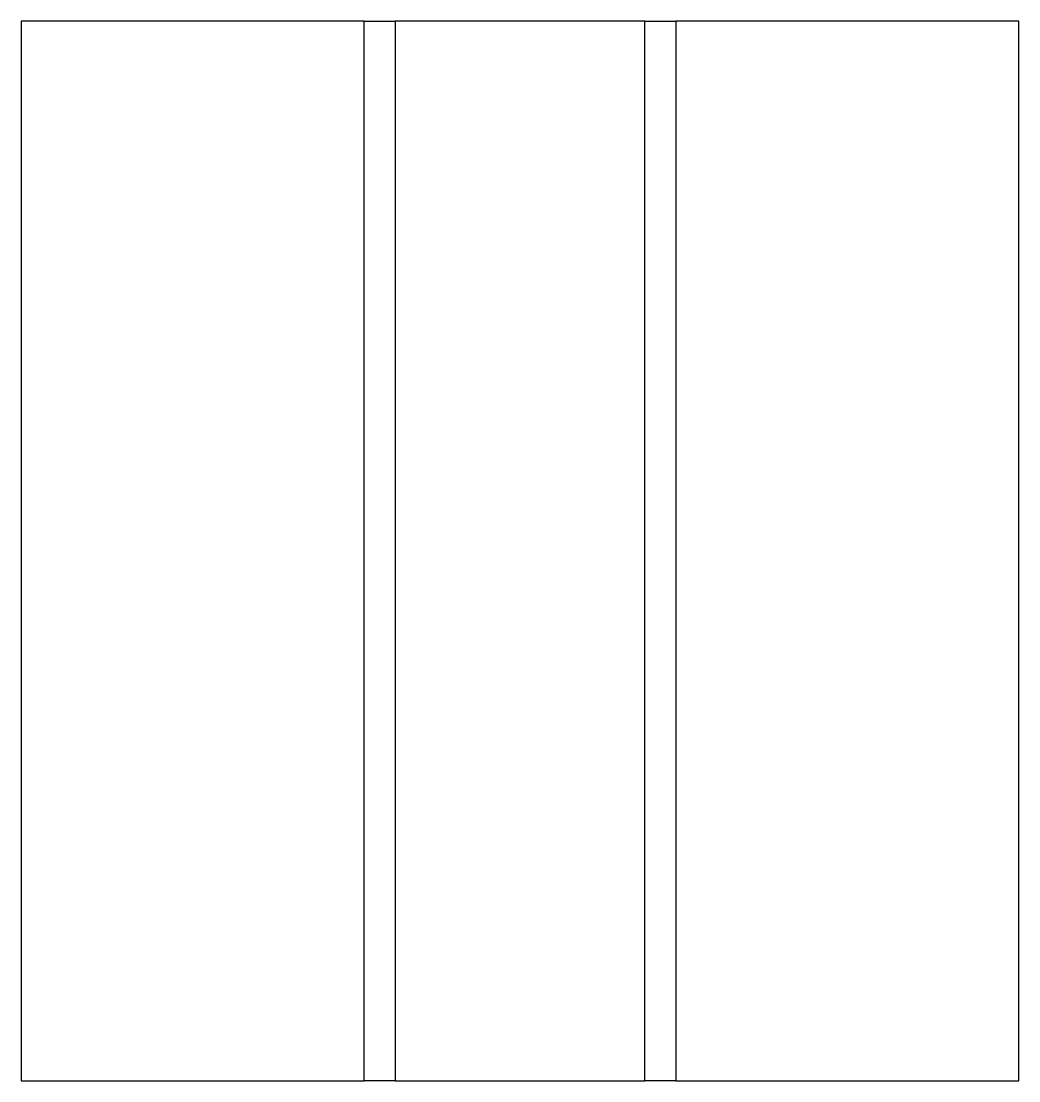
# Model space of a CAD drawing. Header units: millimetres. Extents: x -80 to 80, y -85 to 85.
import ezdxf

# ---------------------------------------------------------------- set-up
doc = ezdxf.new("R2010")
doc.units = ezdxf.units.MM
doc.layers.add('Sketch', color=7, linetype='CONTINUOUS')

msp = doc.modelspace()

# ---------------------------------------------------------------- linework, layer by layer
at = {"layer": 'Sketch'}
for p, q in [((-25, 85), (-80, 85)), ((-80, 85), (-80, -85)), ((-25, -85), (-25, 85)), ((-25, 85), (-20, 85)), ((20, 85), (-20, 85)), ((-20, 85), (-20, -85)), ((20, 85), (25, 85)), ((20, -85), (20, 85)), ((80, 85), (25, 85)), ((25, 85), (25, -85)), ((80, -85), (80, 85)), ((-80, -85), (-25, -85)), ((-20, -85), (-25, -85)), ((-20, -85), (20, -85)), ((25, -85), (20, -85)), ((25, -85), (80, -85))]:
    msp.add_line(p, q, dxfattribs=at)

doc.saveas('drawing.dxf')
